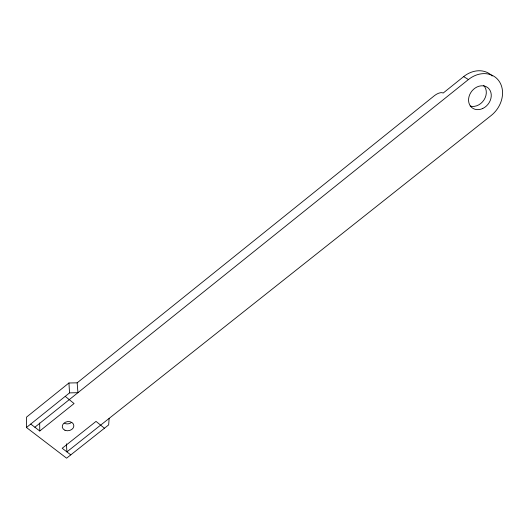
<?xml version="1.0" encoding="UTF-8"?>
<svg xmlns="http://www.w3.org/2000/svg" width="529" height="529" viewBox="0 0 529 529"><rect width="100%" height="100%" fill="white"/><g stroke="black" fill="none" stroke-linecap="round" stroke-linejoin="round"><path stroke-width="0.79" d="M109.133 418.393L108.67 424.88L66.601 458.187L26.45 427.498L26.529 417.13L68.929 382.989L77.155 382.837L434.402 95.683A7.585 3.432 -34.5 0 1 443.176 93.051L463.655 76.606A25.233 20.704 -52.6 0 1 492.201 76.017M26.45 427.498L69.544 392.882L77.942 392.683L77.155 382.837M34.854 427.234L468.429 79.542A25.511 20.862 -52.3 0 1 499.515 81.81A25.511 20.862 -52.3 0 1 491.124 115.553L66.892 451.885L66.442 443.811M30.735 424.06L39.768 431.009L74.073 403.548L65.232 396.353M463.655 76.606L468.429 79.542M70.78 454.874L62.191 448.268L96.027 421.395L104.431 428.232M68.929 382.989L69.544 392.882M39.655 423.021L39.768 431.009M483.559 85.314A12.617 10.349 -52.6 0 1 484.009 99.908A12.617 10.349 -52.6 0 1 470.175 106.051M71.554 422.433A5.779 4.556 -8.9 0 1 64.604 423.372M64.948 430.249A5.845 4.582 -9.1 0 0 73.862 425.99A5.845 4.582 -9.1 0 0 65.345 422.248A5.845 4.582 -9.1 0 0 64.948 430.249M482.779 108.478A12.756 10.428 -52.3 0 0 487.996 87.86A12.756 10.428 -52.3 0 0 468.965 96.827A12.756 10.428 -52.3 0 0 482.779 108.478"/></g></svg>
